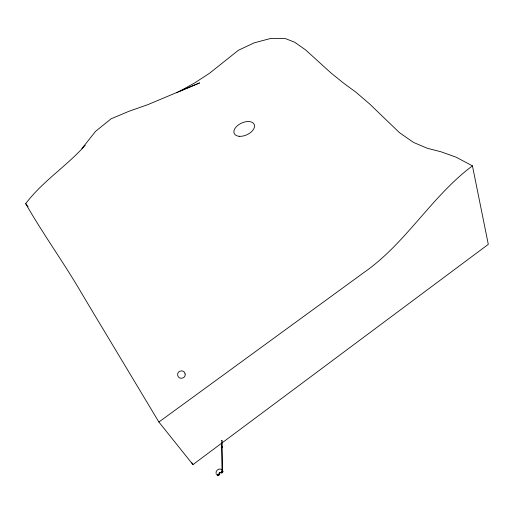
<?xml version="1.0" encoding="UTF-8"?>
<svg xmlns="http://www.w3.org/2000/svg" width="514" height="514" viewBox="0 0 514 514"><rect width="100%" height="100%" fill="white"/><g stroke="black" fill="none" stroke-linecap="round" stroke-linejoin="round"><path stroke-width="0.77" d="M222.106 440.819C221.251 441.95 221.271 439.695 222.106 440.819L222.241 447.064C221.341 448.202 221.438 445.934 222.241 447.064M222.678 471.19L222.17 446.987L221.54 447.129L222.183 447.064M221.528 447.058L222.054 471.075M81.893 148.578L95.63 131.276L111.108 118.805L129.22 111.185L147.64 104.727L199.663 82.895L178.808 91.71L194.652 82.966L209.77 73.078L238.348 50.295L254.096 42.88L270.756 38.434L285.527 38.64L294.689 42.232L305.605 49.903L330.817 72.815L343.384 82.985L355.971 92.224L369.669 103.989L399.487 132.683L413.674 142.506L427.32 148.27L441.096 151.816L456.027 157.155L472.443 165.868L488.3 244.343L192.943 464.611L158.884 422.033L103.224 329.301A934.413 26.94 56.5 0 1 80.685 291.637C63.196 261.793 42.829 233.716 25.7 203.66C42.54 181.275 66.691 166.118 85.247 145.256M472.443 165.868C431.419 196.451 406.021 243.27 363.854 272.568L158.884 422.033M219.684 472.906L219.227 472.578L219.696 472.777M219.671 472.366L219.651 472.764M217.904 474.782L218.88 474.049M220.866 472.546L221.836 471.813M217.57 475.283L218.868 474.306M221.213 472.559L222.511 471.582M217.724 475.476L218.983 474.525M221.367 472.681L222.658 471.711M218.418 475.238L219.394 474.506M221.605 472.848L222.575 472.115M219.305 474.942L219.863 474.518M221.618 473.201L222.183 472.777M176.668 92.771L178.095 92.064M222.446 471.383L222.903 471.846L222.607 470.901M222.536 470.882L222.903 471.846L222.408 471.19L217.216 475.097L217.724 475.746L216.587 474.242M219.587 472.687L219.606 472.289M222.112 470.246C220.082 467.11 215.141 470.374 216.086 473.587M25.7 203.66L28.09 206.846M191.696 462.561L192.943 464.611M221.367 442.663L221.45 446.338M185.149 373.98C186.023 378.824 178.223 380.039 177.658 375.169C176.784 370.331 184.571 369.11 185.149 373.98M239.254 136.306A10.98 6.419 -24.5 0 0 254.558 125.885A10.98 6.419 -24.5 0 0 238.843 124.613A10.98 6.419 -24.5 0 0 239.254 136.306"/></g></svg>
